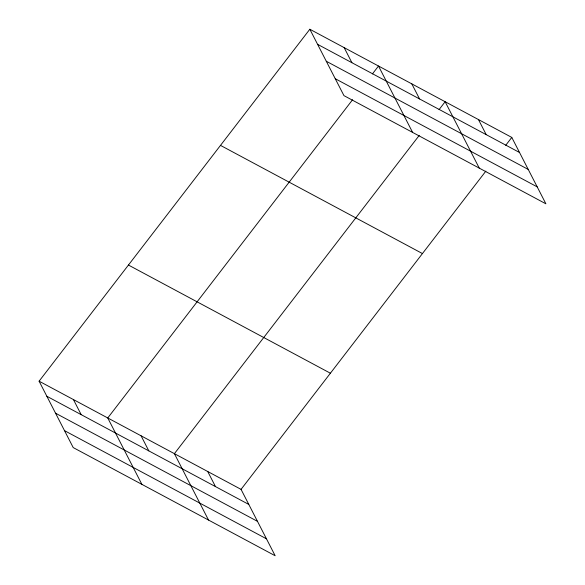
<?xml version="1.0" encoding="UTF-8"?>
<svg xmlns="http://www.w3.org/2000/svg" width="585" height="585" viewBox="0 0 585 585"><rect width="100%" height="100%" fill="white"/><g stroke="black" fill="none" stroke-linecap="round" stroke-linejoin="round"><path stroke-width="0.88" d="M39.1 381.186L241.049 489.367L275.162 555.75L73.213 447.576L39.1 381.186L309.838 29.25L511.787 137.424L545.9 203.814L343.951 95.633L309.838 29.25M352.579 99.728L107.757 417.968L141.877 484.351M372.433 73.915L378.502 66.032L412.615 132.415M419.218 135.42L174.403 453.667L208.523 520.05M439.072 109.614L445.141 101.731L479.261 168.114M241.049 489.367L485.864 171.12M505.718 145.314L511.787 137.424M317.582 44.321L519.531 152.495M326.284 61.257L528.233 169.431M335.249 78.704L537.198 186.878M220.494 145.387L422.443 253.568M128.444 265.049L330.386 373.223M46.844 396.257L248.793 504.438M55.546 413.193L257.495 521.367M64.511 430.64L266.46 538.814M478.464 119.574L486.208 134.645M411.818 83.882L419.562 98.945M344.17 47.641L351.914 62.712M207.726 471.517L215.47 486.588M141.08 435.818L148.824 450.889M73.432 399.577L81.176 414.648"/></g></svg>
